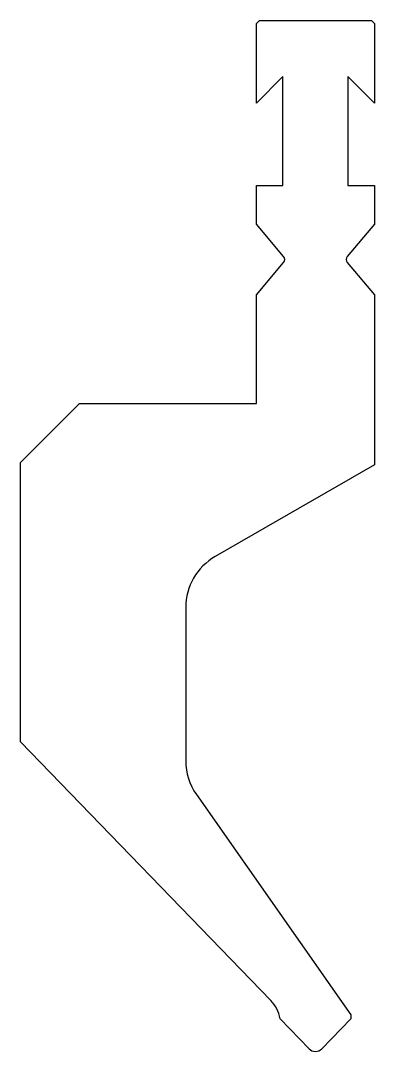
# Model space of a CAD drawing. Header units: metres. Extents: x -51 to 9, y -64 to 111.
import ezdxf

# ---------------------------------------------------------------- set-up
doc = ezdxf.new("R2010")
doc.units = ezdxf.units.M

msp = doc.modelspace()

# ---------------------------------------------------------------- linework, layer by layer
for p, q in [((-11.483021, 110.938856), (-10.983021, 111.438856)), ((-11.483021, 97.438856), (-11.483021, 110.938856)), ((-10.983021, 111.438856), (8.016979, 111.438856)), ((8.016979, 111.438856), (8.516979, 110.938856)), ((8.516979, 110.938856), (8.516979, 97.438856)), ((-6.983021, 101.938856), (-11.483021, 97.438856)), ((-6.983021, 83.438856), (-6.983021, 101.938856)), ((4.016979, 101.938856), (4.016979, 83.438856)), ((8.516979, 97.438856), (4.016979, 101.938856)), ((-11.483021, 76.900449), (-11.483021, 83.438856)), ((-11.483021, 83.438856), (-6.983021, 83.438856)), ((4.016979, 83.438856), (8.516979, 83.438856)), ((8.516979, 83.438856), (8.516979, 76.900449)), ((-6.870186, 71.403086), (-11.483021, 76.900449)), ((8.516979, 76.900449), (3.904143, 71.403086)), ((-11.483021, 64.877263), (-6.870186, 70.374626)), ((3.904143, 70.374626), (8.516979, 64.877263)), ((-11.483021, 46.438856), (-11.483021, 64.877263)), ((8.516979, 64.877263), (8.516979, 36.040567)), ((-51.483021, 36.438856), (-41.483021, 46.438856)), ((-41.483021, 46.438856), (-11.483021, 46.438856)), ((-51.483021, -11.005135), (-51.483021, 36.438856)), ((8.516979, 36.040567), (-18.483021, 20.45211)), ((-23.483021, 11.791856), (-23.483021, -14.212144)), ((-9.067982, -54.927194), (-51.483021, -11.005135)), ((-21.674542, -19.947908), (4.516979, -57.353276)), ((4.516979, -57.353276), (4.516979, -58.007297)), ((-2.562031, -63.103132), (-7.483567, -58.006732)), ((4.516979, -58.007297), (-0.404011, -63.103132))]:
    msp.add_line(p, q)
for centre, radius, start, end in [((-7.483021, 70.888856), 0.8, 320, 40), ((4.516979, 70.888856), 0.8, 140, 220), ((-13.483021, 11.791856), 10, 120, 180), ((-13.483021, -14.212144), 10, 180, 215), ((-13.384021, -59.095144), 6, 10.451437, 44), ((-1.483021, -62.061144), 1.5, 224, 316)]:
    msp.add_arc(centre, radius, start, end)

doc.saveas('drawing.dxf')
